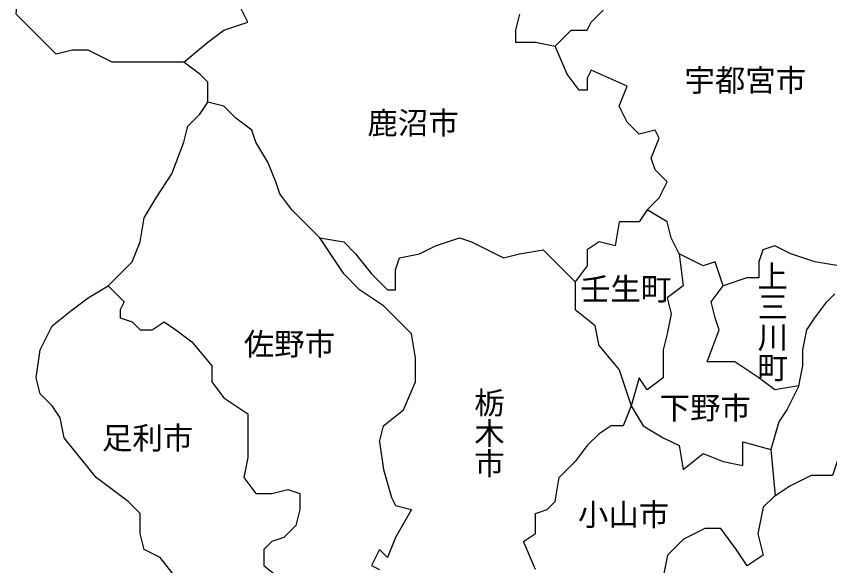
# Model space of a CAD drawing. Units: millimetres, scale not verified. Extents: x -156 to 120, y -157 to 165.
# Drawn here: x -145.1 to -38.1, y -22.3 to 49.9 of the extents above; entities that cross this region are included whole.
import ezdxf
from ezdxf.enums import TextEntityAlignment as Align

# ---------------------------------------------------------------- set-up
doc = ezdxf.new("R2010")
doc.units = ezdxf.units.MM
doc.header["$LTSCALE"] = 2
for name, color, linetype in [('0-2', 3, 'Continuous'), ('0-4', 1, 'Continuous'), ('0-F', 7, 'Continuous')]:
    doc.layers.add(name, color=color, linetype=linetype)
doc.styles.add('@ＭＳ 明朝', font='')
doc.styles.add('ＭＳ 明朝', font='')
doc.styles.get('@ＭＳ 明朝').set_extended_font_data('@MS Mincho')
doc.styles.get('ＭＳ 明朝').set_extended_font_data('MS Mincho')

msp = doc.modelspace()

# ---------------------------------------------------------------- linework, layer by layer
at = {"layer": '0-2'}
for p, q in [((-114.624, 49.091), (-115.674, 51.191)), ((-69.474, 49.091), (-67.899, 50.666)), ((-78.924, 50.141), (-79.449, 48.041)), ((-117.774, 48.041), (-114.624, 49.091)), ((-69.999, 48.041), (-69.474, 49.091)), ((-119.874, 46.466), (-117.774, 48.041)), ((-79.449, 48.041), (-79.449, 46.466)), ((-74.199, 45.941), (-72.099, 48.041)), ((-72.099, 48.041), (-69.999, 48.041)), ((-123.024, 43.841), (-119.874, 46.466)), ((-79.449, 46.466), (-76.824, 46.466)), ((-76.824, 46.466), (-74.199, 45.941)), ((-72.624, 42.266), (-74.199, 45.941)), ((-69.474, 42.791), (-69.999, 41.741)), ((-64.749, 40.691), (-69.474, 42.791)), ((-71.049, 40.166), (-72.624, 42.266)), ((-69.999, 41.741), (-69.999, 40.166)), ((-65.799, 38.066), (-64.749, 40.691)), ((-69.999, 40.166), (-71.049, 40.166)), ((-117.774, 38.066), (-119.874, 38.591)), ((-116.199, 36.491), (-117.774, 38.066)), ((-64.749, 35.966), (-65.799, 38.066)), ((-114.099, 34.916), (-116.199, 36.491)), ((-63.174, 34.391), (-64.749, 35.966)), ((-113.574, 33.341), (-114.099, 34.916)), ((-61.074, 34.916), (-63.174, 34.391)), ((-60.549, 33.866), (-61.074, 34.916)), ((-111.999, 30.716), (-113.574, 33.341)), ((-61.599, 31.241), (-60.549, 33.866)), ((-61.074, 29.666), (-61.599, 31.241)), ((-110.949, 28.091), (-111.999, 30.716)), ((-59.499, 28.091), (-61.074, 29.666)), ((-110.424, 26.516), (-110.949, 28.091)), ((-60.549, 25.991), (-59.499, 28.091)), ((-108.849, 24.416), (-110.424, 26.516)), ((-62.124, 24.416), (-60.549, 25.991)), ((-105.174, 20.741), (-108.849, 24.416)), ((-62.124, 24.416), (-63.174, 22.841)), ((-59.499, 22.841), (-62.124, 24.416)), ((-65.799, 22.841), (-66.324, 19.691)), ((-63.174, 22.841), (-65.799, 22.841)), ((-58.974, 20.741), (-59.499, 22.841)), ((-102.024, 16.016), (-105.174, 20.741)), ((-105.174, 20.741), (-102.024, 20.216)), ((-89.949, 19.691), (-86.799, 20.741)), ((-86.799, 20.741), (-85.224, 20.216)), ((-57.924, 18.641), (-58.974, 20.741)), ((-102.024, 20.216), (-100.449, 18.641)), ((-92.049, 18.641), (-89.949, 19.691)), ((-85.224, 20.216), (-81.024, 18.116)), ((-68.424, 20.216), (-69.999, 19.166)), ((-66.324, 19.691), (-68.424, 20.216)), ((-45.324, 19.691), (-46.899, 19.166)), ((-43.224, 18.641), (-45.324, 19.691)), ((-100.449, 18.641), (-98.349, 16.016)), ((-94.674, 18.116), (-92.049, 18.641)), ((-81.024, 18.116), (-78.924, 18.641)), ((-78.924, 18.641), (-75.774, 19.166)), ((-71.574, 14.966), (-75.774, 19.166)), ((-69.999, 19.166), (-69.999, 17.066)), ((-46.899, 19.166), (-47.424, 17.591)), ((-40.074, 17.591), (-43.224, 18.641)), ((-95.199, 16.541), (-94.674, 18.116)), ((-47.424, 17.591), (-47.424, 15.491)), ((-36.924, 17.066), (-40.074, 17.591)), ((-95.199, 13.916), (-95.199, 16.541)), ((-69.999, 17.066), (-71.574, 14.966)), ((-99.924, 13.916), (-102.024, 16.016)), ((-98.349, 16.016), (-96.249, 13.916)), ((-48.999, 15.491), (-52.149, 14.441)), ((-47.424, 15.491), (-48.999, 15.491)), ((-132.999, 14.441), (-130.899, 12.341)), ((-96.774, 11.816), (-99.924, 13.916)), ((-96.249, 13.916), (-95.199, 13.916)), ((-71.574, 14.966), (-71.574, 11.291)), ((-38.499, 12.341), (-37.449, 13.391)), ((-130.899, 12.341), (-131.424, 11.291)), ((-93.099, 8.141), (-96.774, 11.816)), ((-40.074, 10.241), (-38.499, 12.341)), ((-131.424, 11.291), (-131.424, 10.241)), ((-68.949, 9.191), (-71.574, 11.291)), ((-131.424, 10.241), (-129.849, 9.716)), ((-129.849, 9.716), (-128.799, 8.666)), ((-127.224, 8.666), (-125.649, 9.716)), ((-125.649, 9.716), (-124.074, 8.666)), ((-41.124, 8.666), (-40.074, 10.241)), ((-128.799, 8.666), (-127.224, 8.666)), ((-124.074, 8.666), (-121.974, 7.091)), ((-68.424, 6.566), (-68.949, 9.191)), ((-41.649, 6.041), (-41.124, 8.666)), ((-92.574, 4.991), (-93.099, 8.141)), ((-121.974, 7.091), (-119.349, 3.941)), ((-68.424, 6.566), (-65.799, 3.416)), ((-41.649, 3.941), (-41.649, 6.041)), ((-92.574, 1.841), (-92.574, 4.991)), ((-119.349, 3.941), (-119.349, 1.841)), ((-65.799, 3.416), (-64.224, -1.309)), ((-42.174, 1.316), (-41.649, 3.941)), ((-119.349, 1.841), (-117.774, -0.259)), ((-94.149, -1.834), (-92.574, 1.841)), ((-42.174, 1.316), (-43.749, -1.834)), ((-117.774, -0.259), (-114.624, -2.359)), ((-64.224, -1.309), (-62.649, -3.934)), ((-43.749, -1.834), (-44.799, -3.409)), ((-114.624, -2.359), (-114.624, -8.134)), ((-62.649, -3.934), (-60.024, -5.509)), ((-44.799, -3.409), (-45.849, -7.084)), ((-97.299, -6.034), (-96.774, -9.709)), ((-60.024, -5.509), (-57.924, -6.559)), ((-49.524, -6.034), (-45.849, -7.084)), ((-49.524, -9.184), (-49.524, -6.034)), ((-57.924, -6.559), (-57.399, -9.709)), ((-45.849, -7.084), (-45.297, -13.156)), ((-114.624, -8.134), (-115.149, -10.759)), ((-57.399, -9.709), (-54.774, -7.609)), ((-54.774, -7.609), (-52.149, -8.659)), ((-52.149, -8.659), (-49.524, -9.184)), ((-96.774, -9.709), (-95.724, -13.384)), ((-115.149, -10.759), (-113.574, -12.859)), ((-111.474, -12.859), (-109.374, -12.334)), ((-109.374, -12.334), (-107.799, -12.859)), ((-113.574, -12.859), (-111.474, -12.859)), ((-107.799, -12.859), (-107.799, -14.959)), ((-95.724, -13.384), (-95.199, -14.434)), ((-107.799, -14.959), (-108.324, -17.059)), ((-95.199, -14.434), (-93.099, -14.959)), ((-93.099, -14.959), (-95.199, -18.634)), ((-108.324, -17.059), (-109.899, -18.634)), ((-111.474, -19.159), (-112.524, -20.209)), ((-109.899, -18.634), (-111.474, -19.159)), ((-95.199, -18.634), (-96.249, -21.259)), ((-112.524, -20.209), (-112.524, -22.309)), ((-97.299, -20.209), (-98.349, -22.309)), ((-96.249, -21.259), (-97.299, -20.209)), ((-112.524, -22.309), (-109.899, -24.409)), ((-98.349, -22.309), (-97.299, -22.834))]:
    msp.add_line(p, q, dxfattribs=at)
msp.add_lwpolyline([(-97.299, -6.034), (-96.774, -3.934), (-94.149, -1.834)], dxfattribs=at)
at = {"layer": '0-4'}
for p, q in [((-120.924, 42.266), (-123.024, 43.841)), ((-119.874, 41.216), (-120.924, 42.266)), ((-119.874, 38.591), (-119.874, 41.216)), ((-120.924, 37.016), (-119.874, 38.591)), ((-126.699, 25.991), (-124.599, 29.141)), ((-129.849, 17.591), (-128.799, 20.216)), ((-132.999, 14.441), (-129.849, 17.591)), ((-135.624, 12.866), (-132.999, 14.441)), ((-137.724, 11.291), (-135.624, 12.866)), ((-140.349, 9.191), (-137.724, 11.291)), ((-141.924, 6.041), (-140.349, 9.191)), ((-142.449, 2.366), (-141.924, 6.041)), ((-141.924, 0.266), (-142.449, 2.366)), ((-140.349, -1.309), (-141.924, 0.266)), ((-139.299, -2.884), (-140.349, -1.309)), ((-138.774, -5.509), (-139.299, -2.884)), ((-134.574, -10.759), (-138.774, -5.509)), ((-130.374, -13.909), (-134.574, -10.759)), ((-128.799, -15.484), (-130.374, -13.909)), ((-128.799, -18.109), (-128.799, -15.484)), ((-128.274, -20.209), (-128.799, -18.109))]:
    msp.add_line(p, q, dxfattribs=at)
at = {"layer": '0-4', "color": 3}
for p, q in [((-53.724, 12.341), (-52.149, 14.441)), ((-53.199, 10.241), (-53.724, 12.341)), ((-58.974, 10.766), (-59.499, 8.141)), ((-66.849, -3.934), (-68.424, -4.984)), ((-68.424, -4.984), (-69.999, -6.559)), ((-69.999, -6.559), (-71.574, -8.659)), ((-73.674, -10.759), (-71.574, -8.659)), ((-74.199, -13.909), (-73.674, -10.759)), ((-76.824, -15.484), (-75.249, -14.959)), ((-75.249, -14.959), (-74.199, -13.909)), ((-76.824, -18.109), (-76.824, -15.484)), ((-78.399, -19.159), (-76.824, -18.109)), ((-76.824, -22.834), (-78.399, -19.159))]:
    msp.add_line(p, q, dxfattribs=at)
at = {"layer": '0-4'}
for points in [[(-123.024, 43.841), (-132.474, 43.841), (-135.624, 45.416), (-137.724, 45.416), (-139.824, 44.891), (-145.074, 50.141), (-144.549, 55.916), (-144.024, 60.641)], [(-124.599, 29.141), (-123.024, 33.341), (-122.499, 35.441), (-120.924, 37.016)], [(-128.799, 20.216), (-128.274, 23.366), (-126.699, 25.991)], [(-30.754, -5.561), (-34.254, -6.261), (-36.354, -4.861), (-37.054, -8.361), (-37.754, -10.461), (-40.554, -10.461), (-43.354, -11.861), (-45.454, -13.261), (-46.854, -14.661)], [(-46.854, -14.661), (-47.554, -18.161), (-46.854, -20.961), (-48.954, -22.361), (-50.354, -20.261), (-52.454, -17.461), (-54.554, -17.461), (-57.354, -18.861), (-59.454, -20.961), (-60.154, -24.461), (-60.154, -27.961), (-62.254, -30.761), (-65.054, -34.261), (-67.154, -36.361), (-70.654, -37.061), (-73.454, -39.161), (-76.254, -40.561), (-80.454, -41.961), (-84.654, -41.261)], [(-121.974, -25.984), (-123.024, -25.459), (-124.074, -23.884), (-126.174, -21.259), (-128.274, -20.209)]]:
    msp.add_lwpolyline(points, dxfattribs=at)
at = {"layer": '0-4', "color": 3}
for points in [[(-54.774, 17.066), (-57.924, 18.641), (-57.399, 14.441), (-59.499, 12.866), (-58.974, 10.766)], [(-52.149, 14.441), (-53.199, 17.591), (-54.774, 17.066)], [(-42.174, 1.316), (-45.324, 0.791), (-47.424, 2.366), (-50.574, 4.466), (-54.249, 4.466), (-52.674, 8.666), (-53.199, 10.241)], [(-59.499, 8.141), (-60.024, 6.041), (-60.024, 2.366)], [(-60.024, 2.366), (-62.124, 0.791), (-63.174, 2.366), (-64.224, -1.309), (-65.274, -3.934), (-66.849, -3.934)]]:
    msp.add_lwpolyline(points, dxfattribs=at)

# ---------------------------------------------------------------- texts
at = {"layer": '0-F', "style": 'ＭＳ 明朝'}
for s, p in [('宇都宮市', (-57.217, 39.108)), ('鹿沼市', (-98.901, 33.503)), ('壬生町', (-70.955, 11.682)), ('佐野市', (-115.16, 4.454)), ('下野市', (-60.474, -3.948)), ('足利市', (-133.804, -7.903)), ('小山市', (-71.228, -17.952))]:
    msp.add_text(s, height=2.933, dxfattribs=at).set_placement(p, align=Align.BOTTOM_LEFT)
at = {"layer": '0-F', "style": '@ＭＳ 明朝'}
for s, p in [('上三川町', (-48.005, 17.741)), ('栃木市', (-85.257, 1.128))]:
    msp.add_text(s, height=2.933, rotation=270, dxfattribs=at).set_placement(p, align=Align.BOTTOM_LEFT)

doc.saveas('drawing.dxf')
